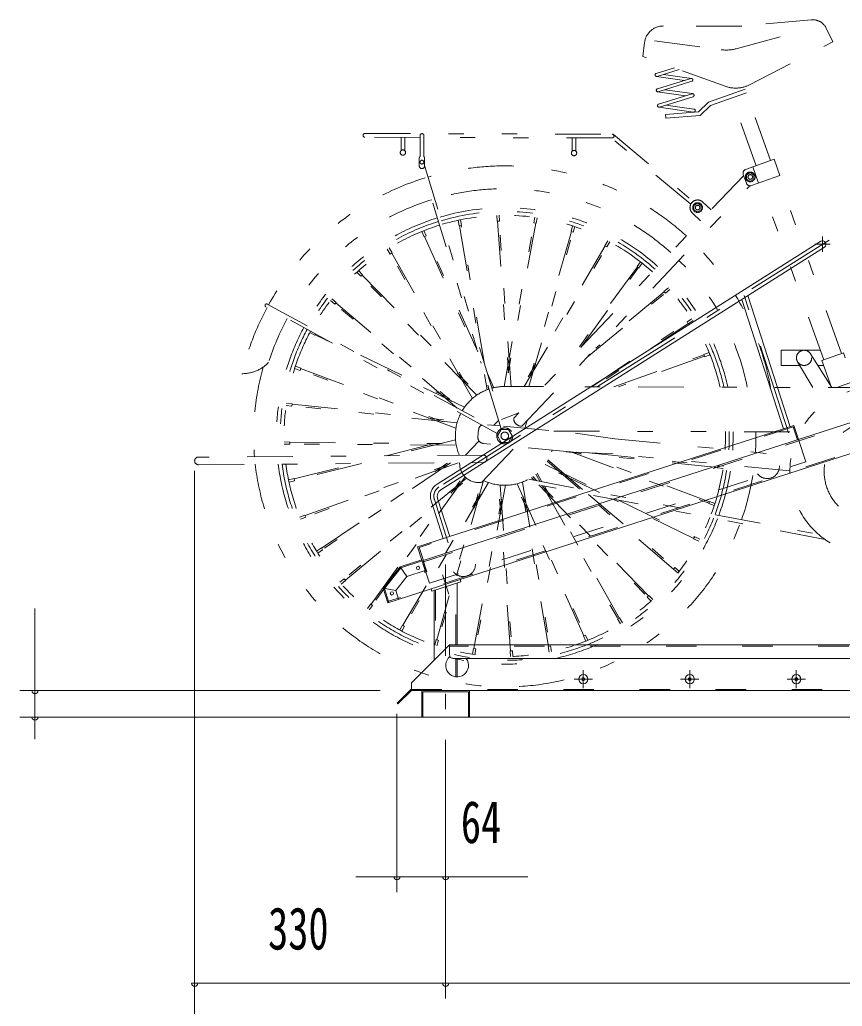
# Model space of a CAD drawing. Units: millimetres, scale not verified. Extents: x -5940 to 5940, y -4200 to 4200.
# Drawn here: x -5257 to -4176, y -2693 to -1395 of the extents above; entities that cross this region are included whole.
import ezdxf
from ezdxf.enums import TextEntityAlignment as Align

# ---------------------------------------------------------------- set-up
doc = ezdxf.new("R2010")
doc.units = ezdxf.units.MM
doc.header["$LTSCALE"] = 10
for name, pattern in [('USER2', [10, 4, -6]), ('USER3', [24, 12, -5, 2, -5]), ('USER4', [25, 6, -5, 2, -5, 2, -5])]:
    doc.linetypes.add(name, pattern=pattern)
for name, color, linetype, lineweight in [('0-2_2-0BOLD', 7, 'Continuous', 18), ('0-3_2-1HIDDEN', 3, 'USER2', 18), ('0-4_2-2CENTER', 3, 'USER3', 18), ('0-6_2-5DIM', 3, 'Continuous', 18), ('0-7_2-6HATCH', 2, 'USER4', 18)]:
    doc.layers.add(name, color=color, linetype=linetype, lineweight=lineweight)
doc.styles.add('ＭＳ ゴシック', font='')
doc.styles.get('ＭＳ ゴシック').set_extended_font_data('MS Gothic')

msp = doc.modelspace()

# ---------------------------------------------------------------- linework, layer by layer
at = {"layer": '0-2_2-0BOLD'}
for p, q in [((-4708.29, -2006.17), (-4203.89, -1686.88)), ((-4199.07, -1694.48), (-4703.48, -2013.77)), ((-4307.77, -1763.29), (-4252.87, -1933.49)), ((-4244.3, -1930.73), (-4299.92, -1758.32)), ((-4700.17, -2077.78), (-4716.21, -2028.06)), ((-4707.65, -2025.29), (-4691.61, -2075.02)), ((-4723.84, -2120.06), (-4733.96, -2088.68)), ((-4748.05, -2127.87), (-4756.99, -2115)), ((-4682.1, -2217.81), (-4682.1, -2136.33)), ((-4678.06, -2131.67), (-4677.08, -2134.72)), ((-4779.37, -2143.34), (-4762.64, -2146.35)), ((-4712.1, -2146.01), (-4712.1, -2237.81)), ((-3267.1, -2217.81), (-4692.1, -2217.81)), ((-4687.1, -2235.81), (-3272.1, -2235.81)), ((-4682.1, -2235.81), (-4682.1, -2259.81)), ((-4728.6, -2312.81), (-4728.6, -2277.81)), ((-4665.6, -2277.81), (-4665.6, -2312.81)), ((-3102.1, -2312.81), (-5127.1, -2312.81))]:
    msp.add_line(p, q, dxfattribs=at)
for points in [[(-4728.44, -2105.79), (-4756.99, -2115), (-4779.37, -2143.34), (-4773.23, -2162.37), (-3138.2, -1634.94), (-3150.02, -1598.3)], [(-3150.02, -1598.3), (-4726.52, -2106.85), (-4721.79, -2121.51), (-4724.65, -2122.43), (-4725.26, -2120.52)], [(-4733.96, -2088.68), (-4239.07, -1929.04), (-4233.05, -1947.69)], [(-4758.96, -2157.77), (-4762.64, -2146.35), (-4748.05, -2127.87), (-4723.84, -2120.06)], [(-4677.08, -2134.72), (-4715.15, -2147), (-4716.13, -2143.95)], [(-3267.1, -2217.81), (-3267.1, -2277.81), (-4742.1, -2277.81), (-4742.1, -2267.81), (-4692.1, -2217.81), (-4692.1, -2230.81)], [(-4742.1, -2277.81), (-4759.77, -2295.49), (-4760.9, -2294.36), (-4743.23, -2276.68)], [(-4667.2, -2312.81), (-4667.2, -2279.41), (-4727, -2279.41), (-4727, -2312.81)]]:
    msp.add_lwpolyline(points, dxfattribs=at)
for centre, radius in [((-4733.41, -2116.43), 2.1), ((-4767.74, -2150.09), 2.1), ((-4516.1, -2262.81), 6), ((-4376.1, -2262.81), 6), ((-4236.1, -2262.81), 6), ((-4516.1, -2262.81), 2), ((-4376.1, -2262.81), 2), ((-4236.1, -2262.81), 2)]:
    msp.add_circle(centre, radius, dxfattribs=at)
for centre, radius, start, end in [((-4201.48, -1690.68), 4.5, 302.33411, 122.33411), ((-4698.13, -2022.22), 19, 122.33411, 197.87871), ((-4698.13, -2022.22), 10, 122.33411, 197.87871), ((-4687.1, -2230.81), 5, 180, 270), ((-4682.1, -2244.81), 15, 128.92204, 36.8699), ((-4742.1, -2277.81), 1.6, 90, 135)]:
    msp.add_arc(centre, radius, start, end, dxfattribs=at)
at = {"layer": '0-3_2-1HIDDEN'}
for p, q in [((-4726.03, -2108.37), (-3149.53, -1599.82)), ((-3138.69, -1633.42), (-4772.2, -2160.36)), ((-4727.94, -2107.34), (-4718.46, -2136.74)), ((-4683.7, -2217.81), (-4683.7, -2136.85)), ((-4710.5, -2145.5), (-4710.5, -2236.21)), ((-3267.1, -2219.41), (-4692.1, -2219.41)), ((-4683.7, -2235.81), (-4683.7, -2259.73)), ((-4742.1, -2276.21), (-3267.1, -2276.21))]:
    msp.add_line(p, q, dxfattribs=at)
for points in [[(-4234.58, -1948.19), (-4240.1, -1931.05), (-4731.94, -2089.71), (-4726.42, -2106.84)], [(-4718.46, -2136.74), (-4223.57, -1977.1), (-4233.05, -1947.69)], [(-4771.71, -2161.88), (-4777.59, -2143.66), (-4756.04, -2116.37), (-4727.95, -2107.31)]]:
    msp.add_lwpolyline(points, dxfattribs=at)
for centre in [(-4274.22, -1982.94), (-4673.94, -2111.88)]:
    msp.add_circle(centre, 16, dxfattribs=at)
at = {"layer": '0-4_2-2CENTER'}
for p, q in [((-4193.03, -1685.33), (-4705.89, -2009.97)), ((-4201.48, -1680.68), (-4201.48, -1700.68)), ((-4211.48, -1690.68), (-4191.48, -1690.68)), ((-4246.38, -1938.94), (-4308.69, -1745.8)), ((-4711.93, -2026.67), (-4693.67, -2083.29)), ((-4697.1, -2112.13), (-4697.1, -2332.81)), ((-4692.85, -2150.99), (-4701.08, -2125.46)), ((-4516.1, -2274.81), (-4516.1, -2250.81)), ((-4376.1, -2250.81), (-4376.1, -2274.81)), ((-4236.1, -2274.81), (-4236.1, -2250.81)), ((-4504.1, -2262.81), (-4528.1, -2262.81)), ((-4364.1, -2262.81), (-4388.1, -2262.81)), ((-4224.1, -2262.81), (-4248.1, -2262.81))]:
    msp.add_line(p, q, dxfattribs=at)
msp.add_arc((-4698.13, -2022.22), 14.5, 122.33438, 197.87851, dxfattribs=at)
at = {"layer": '0-6_2-5DIM'}
for p, q in [((-5027.1, -1988.88), (-5027.1, -2822.81)), ((-5237.1, -2341.84), (-5237.1, -2169.81)), ((-4783.05, -2277.81), (-5257.1, -2277.81)), ((-5233.1, -2277.81), (-5241.1, -2277.81)), ((-4761.1, -2542.81), (-4761.1, -2308.44)), ((-5257.1, -2312.81), (-5052.1, -2312.81)), ((-5233.1, -2312.81), (-5241.1, -2312.81)), ((-4697.1, -2342.81), (-4697.1, -2682.81)), ((-4589.1, -2522.81), (-4815.2, -2522.81)), ((-4757.1, -2522.81), (-4765.1, -2522.81)), ((-4693.1, -2522.81), (-4701.1, -2522.81)), ((-5023.1, -2662.81), (-5031.1, -2662.81)), ((-5027.1, -2662.81), (-3102.1, -2662.81)), ((-4693.1, -2662.81), (-4701.1, -2662.81))]:
    msp.add_line(p, q, dxfattribs=at)
for centre in [(-5237.1, -2277.81), (-5237.1, -2312.81), (-4761.1, -2522.81), (-4697.1, -2522.81), (-5027.1, -2662.81), (-4697.1, -2662.81)]:
    msp.add_arc(centre, 4, 180, 0, dxfattribs=at)
at = {"layer": '0-7_2-6HATCH'}
for p, q in [((-4315.06, -1433.56), (-4222.08, -1408.28)), ((-4422.3, -1423.11), (-4334.84, -1434.87)), ((-4396.39, -1458.64), (-4420.31, -1466.06)), ((-4419.13, -1469.88), (-4390.17, -1460.89)), ((-4383.13, -1475.22), (-4420, -1469.95)), ((-4374.65, -1472.59), (-4418.7, -1486.27)), ((-4417.52, -1490.09), (-4373.46, -1476.41)), ((-4410.64, -1467.25), (-4373.77, -1472.52)), ((-4418.39, -1490.16), (-4381.52, -1495.43)), ((-4372.61, -1492.66), (-4409.03, -1487.45)), ((-4288.6, -1587.38), (-4325.44, -1484.17)), ((-4269.76, -1580.65), (-4303.71, -1485.56)), ((-4417.09, -1506.47), (-4373.04, -1492.8)), ((-4371.85, -1496.62), (-4415.91, -1510.29)), ((-4416.78, -1510.36), (-4371.12, -1516.89)), ((-4370.55, -1512.93), (-4407.42, -1507.66)), ((-4730.7, -1550.23), (-4803.2, -1550.02)), ((-4803.19, -1545.02), (-4478.18, -1545.95)), ((-4755.75, -1567.71), (-4755.7, -1550.16)), ((-4750.7, -1550.17), (-4750.75, -1567.72)), ((-4730.77, -1575.28), (-4730.69, -1547.73)), ((-4725.69, -1547.74), (-4725.77, -1575.29)), ((-4478.2, -1550.95), (-4725.7, -1550.24)), ((-4530.75, -1568.35), (-4530.7, -1550.8)), ((-4525.7, -1550.81), (-4525.75, -1568.36)), ((-4374.84, -1638.2), (-4479.1, -1550.94)), ((-4476.59, -1546.53), (-4371.63, -1634.36)), ((-4731.81, -1587.73), (-4731.78, -1577.73)), ((-4724.78, -1577.75), (-4724.81, -1587.75)), ((-4624.22, -1933.56), (-4727.82, -1591.2)), ((-4724.84, -1587.23), (-4620.39, -1932.4)), ((-4285.74, -1610.25), (-4293.31, -1589.06)), ((-4305.2, -1600.36), (-4607.61, -1919.58)), ((-4305.75, -1598.81), (-4301.55, -1610.58)), ((-4176.47, -1834.54), (-4259.84, -1601)), ((-4596.72, -1929.9), (-4297.34, -1613.88)), ((-4200.01, -1842.95), (-4283.39, -1609.41)), ((-4348.01, -1645.55), (-4358.9, -1635.23)), ((-4676.33, -1665.96), (-4677.57, -1658.57)), ((-4628.88, -1660.31), (-4613.18, -1878.14)), ((-4626.93, -1652.65), (-4626.38, -1660.23)), ((-4611.16, -1878.36), (-4626.88, -1660.25)), ((-4581.16, -1662.73), (-4579.78, -1655.25)), ((-4361.79, -1660.1), (-4372.68, -1649.78)), ((-4678.77, -1666.47), (-4651.11, -1830.88)), ((-4646.54, -1845.98), (-4676.81, -1666.06)), ((-4620.32, -1877.86), (-4580.66, -1662.81)), ((-4578.68, -1663.09), (-4618.29, -1877.86)), ((-4527.21, -1667.54), (-4529.3, -1674.86)), ((-4724.93, -1680.62), (-4650.37, -1847.14)), ((-4654.94, -1832.05), (-4723.08, -1679.88)), ((-4531.67, -1674.08), (-4589.66, -1877.94)), ((-4587.58, -1877.95), (-4529.77, -1674.71)), ((-4770.14, -1703.74), (-4773.89, -1697.12)), ((-4487.21, -1692.92), (-4595.97, -1877.92)), ((-4593.66, -1877.93), (-4485.45, -1693.86)), ((-4481.21, -1687.64), (-4485.01, -1694.09)), ((-4661.86, -1893.71), (-4769.71, -1703.48)), ((-4768.01, -1702.42), (-4660.31, -1892.4)), ((-4445.03, -1720.27), (-4529.74, -1837.39)), ((-4519.31, -1826.37), (-4443.46, -1721.51)), ((-4443.07, -1721.81), (-4438.61, -1715.65)), ((-4808.62, -1732.89), (-4813.84, -1727.52)), ((-4656.21, -1889.33), (-4808.25, -1732.56)), ((-4806.76, -1731.23), (-4654.52, -1888.2)), ((-4402.25, -1750.27), (-4408.03, -1755.03)), ((-4848.61, -1764.81), (-4842.82, -1769.74)), ((-4511.04, -1839.46), (-4408.36, -1754.66)), ((-4409.7, -1753.17), (-4499.75, -1827.54)), ((-4629.32, -1939.65), (-4933.53, -1772.95)), ((-4931.61, -1769.44), (-4627.4, -1936.14)), ((-4681.92, -1906.26), (-4842.51, -1769.35)), ((-4841.28, -1767.78), (-4673.29, -1910.99)), ((-4373.48, -1788.67), (-4379.68, -1792.87)), ((-4504.74, -1878.22), (-4379.42, -1793.3)), ((-4378.36, -1795), (-4501.19, -1878.23)), ((-4869.02, -1810.3), (-4875.75, -1807.04)), ((-4869.02, -1810.3), (-4868.19, -1808.76)), ((-4846.07, -1820.88), (-4868.78, -1809.86)), ((-4808.88, -1836.7), (-4671.08, -1903.54)), ((-4475.77, -1878.32), (-4357.47, -1836.3)), ((-4356.72, -1838.16), (-4469.85, -1878.33)), ((-4357.65, -1835.84), (-4350.48, -1833.29)), ((-4189.29, -1879.25), (-4217.36, -1834.83)), ((-4895.68, -1853.97), (-4888.55, -1856.63)), ((-4887.77, -1854.25), (-4683.15, -1930.55)), ((-4234.42, -1845.28), (-4214.33, -1879.17)), ((-4207.64, -1850.23), (-4200.06, -1850.25)), ((-4683.5, -1932.55), (-4888.39, -1856.15)), ((-4672.29, -1905.18), (-4773.52, -1856.07)), ((-4642.49, -1882.12), (-4645.88, -1861.99)), ((-4642.05, -1860.83), (-4633.71, -1879.46)), ((-4641.31, -1877.08), (-4640.58, -1881.42)), ((-4635.68, -1879.94), (-4637.48, -1875.93)), ((-4619.11, -1877.85), (-4568.23, -1878.01)), ((-4134.09, -1879.43), (-4547.63, -1878.08)), ((-4906.74, -1902.93), (-4899.29, -1903.7)), ((-4681.98, -1925.57), (-4899.22, -1903.2)), ((-4898.93, -1901.22), (-4681.41, -1923.61)), ((-4600.73, -1912.32), (-4623.82, -1921.06)), ((-4625.38, -1929.71), (-4642.06, -1928.1)), ((-4627.57, -1922.48), (-4633.67, -1928.91)), ((-4589.84, -1922.64), (-4593.08, -1932.81)), ((-4775.28, -1968.92), (-4684.24, -1946.01)), ((-4653.68, -1934.52), (-4654.64, -1944.48)), ((-4554.63, -1936.5), (-4231.45, -1937.56)), ((-4901.8, -1953.91), (-4909.41, -1953.85)), ((-4901.88, -1951.41), (-4683.5, -1953.12)), ((-4683.15, -1955.12), (-4901.82, -1953.41)), ((-4684.11, -1948.04), (-4766.83, -1968.85)), ((-4653.25, -1949.58), (-4670.82, -1968.14)), ((-4649.5, -2003.79), (-4604.97, -1956.78)), ((-4647.9, -1967.97), (-5022.14, -1970.79)), ((-4339.7, -1984.47), (-4557.23, -1962.08)), ((-4532.41, -1963.75), (-4350.86, -2031.45)), ((-4350.24, -2029.55), (-4525.31, -1964.27)), ((-4508.76, -1965.06), (-4339.41, -1982.49)), ((-5022.05, -1980.8), (-4647.8, -1977.97)), ((-4896.31, -1999.37), (-4816.24, -1979.22)), ((-4807.79, -1979.16), (-4895.9, -2001.33)), ((-4881.92, -2047.53), (-4686.83, -1978.26)), ((-4680.73, -1978.21), (-4881.17, -2049.39)), ((-4860.27, -2090.7), (-4694.43, -1978.31)), ((-4690.83, -1978.29), (-4859.22, -2092.4)), ((-4494.71, -2017.49), (-4567.55, -1982.16)), ((-4566.35, -1980.52), (-4487.16, -2018.93)), ((-4521.04, -2012.47), (-4563.55, -1976.24)), ((-4562.53, -1974.47), (-4517.07, -2013.23)), ((-4331.9, -1982.76), (-4339.34, -1982)), ((-4669.66, -1998.39), (-4830.27, -2131.04)), ((-4795.17, -2164.19), (-4672.91, -1995.15)), ((-4671.54, -1996.66), (-4793.6, -2165.43)), ((-4580.59, -2001.13), (-4584.12, -1997.49)), ((-4582.43, -1996.36), (-4577.18, -2001.78)), ((-4573.08, -2002.56), (-4578.33, -1993.3)), ((-4576.77, -1991.99), (-4570.5, -2003.05)), ((-4896.41, -1998.88), (-4903.79, -2000.73)), ((-4828.94, -2132.53), (-4668.02, -1999.64)), ((-4753.19, -2191.84), (-4642.51, -2003.57)), ((-4640.6, -2004.26), (-4751.42, -2192.78)), ((-4708.87, -2210.99), (-4649.95, -2003.86)), ((-4647.22, -2001.55), (-4706.96, -2211.61)), ((-4659.96, -2222.61), (-4620.35, -2007.84)), ((-4618.31, -2007.84), (-4657.97, -2222.89)), ((-4611.76, -2225.44), (-4627.48, -2007.33)), ((-4625.46, -2007.56), (-4609.76, -2225.38)), ((-4515.56, -2205.81), (-4604.93, -2006.23)), ((-4602.95, -2005.75), (-4513.7, -2205.07)), ((-4561.82, -2219.64), (-4598.06, -2004.27)), ((-4596.15, -2003.58), (-4559.86, -2219.22)), ((-4198.18, -2079.08), (-4595.58, -2003.36)), ((-4587.88, -1999.74), (-4206.7, -2072.37)), ((-4574.54, -2007.37), (-4431.88, -2154.47)), ((-4430.38, -2153.14), (-4571.12, -2008.02)), ((-4569.84, -2008.27), (-4470.62, -2183.28)), ((-4468.92, -2182.22), (-4567.27, -2008.76)), ((-4397.36, -2117.92), (-4513.35, -2019.03)), ((-4509.38, -2019.78), (-4396.12, -2116.35)), ((-4370.8, -2077.6), (-4477.43, -2025.87)), ((-4469.88, -2027.31), (-4369.85, -2075.83)), ((-4351.02, -2031.92), (-4344, -2034.54)), ((-4888.15, -2052.4), (-4880.98, -2049.86)), ((-4364.19, -2081.36), (-4371.04, -2078.04)), ((-4865.15, -2097.02), (-4858.95, -2092.82)), ((-4391.97, -2123.17), (-4397.67, -2118.32)), ((-4795.57, -2163.88), (-4800.03, -2170.05)), ((-4753.63, -2191.6), (-4757.42, -2198.06)), ((-4510.18, -2211.72), (-4513.23, -2204.89)), ((-4709.34, -2210.83), (-4711.42, -2218.15)), ((-4657.48, -2222.96), (-4658.86, -2230.44)), ((-4608.72, -2232.84), (-4609.26, -2225.37)), ((-4559.37, -2219.12), (-4558.11, -2226.62))]:
    msp.add_line(p, q, dxfattribs=at)
for points in [[(-4216.41, -1395.49), (-4307.78, -1403.93), (-4410.71, -1403.64)], [(-4297.47, -1480.89), (-4187.84, -1424.28), (-4196.66, -1406.51)], [(-4329.48, -1482.94), (-4437.89, -1443.56), (-4435.58, -1425.47)], [(-4303.33, -1486.64), (-4351.4, -1503.8), (-4364.78, -1516.43), (-4408.06, -1519.88)], [(-4408.06, -1519.88), (-4407.66, -1524.86), (-4362.63, -1521.28), (-4348.73, -1508.16), (-4301.64, -1491.35)], [(-4295.16, -1613.61), (-4257.49, -1600.16), (-4265.05, -1578.97), (-4302.73, -1592.42)], [(-4680.52, -1659.07), (-4679.26, -1666.58), (-4676.33, -1665.96)], [(-4626.38, -1660.23), (-4629.38, -1660.33), (-4629.92, -1652.86)], [(-4576.83, -1655.8), (-4578.18, -1663.16), (-4581.16, -1662.73)], [(-4728.46, -1673.98), (-4725.4, -1680.81), (-4722.61, -1679.7), (-4725.72, -1672.75)], [(-4529.3, -1674.86), (-4532.15, -1673.92), (-4530.1, -1666.72)], [(-4485.01, -1694.09), (-4487.65, -1692.68), (-4483.8, -1686.12)], [(-4771.28, -1695.64), (-4767.59, -1702.15), (-4770.14, -1703.74)], [(-4811.68, -1725.43), (-4806.39, -1730.89), (-4808.62, -1732.89)], [(-4441.04, -1713.89), (-4445.43, -1719.96), (-4443.07, -1721.81)], [(-4408.03, -1755.03), (-4410.03, -1752.8), (-4404.17, -1747.95)], [(-4842.82, -1769.74), (-4840.97, -1767.38), (-4846.67, -1762.52)], [(-4379.68, -1792.87), (-4378.1, -1795.43), (-4371.8, -1791.16)], [(-4349.48, -1836.12), (-4356.53, -1838.62), (-4357.65, -1835.84)], [(-4204.55, -1830.24), (-4255.79, -1830.09), (-4255.85, -1850.09), (-4231.53, -1850.16)], [(-4189.71, -1879.25), (-4202.37, -1843.79), (-4174.12, -1833.7), (-4171.74, -1840.36)], [(-4888.55, -1856.63), (-4887.61, -1853.77), (-4894.63, -1851.16)], [(-4163.33, -1863.92), (-4160.67, -1871.37), (-4182.79, -1879.27)], [(-4899.29, -1903.7), (-4898.86, -1900.73), (-4906.43, -1899.95)], [(-4621.08, -1930.12), (-4526.4, -1939.22), (-4474.82, -1946.68), (-4242.53, -1969)], [(-4909.39, -1950.85), (-4901.9, -1950.91), (-4901.8, -1953.91)], [(-4244.45, -1988.91), (-4476.73, -1966.59), (-4528.79, -1964.1), (-4647.89, -1952.66)], [(-4339.34, -1982), (-4339.77, -1984.97), (-4332.2, -1985.75)], [(-4903.06, -2003.64), (-4895.79, -2001.82), (-4896.41, -1998.88)], [(-4342.96, -2031.73), (-4350.09, -2029.07), (-4351.02, -2031.92)], [(-4880.98, -2049.86), (-4882.1, -2047.07), (-4889.16, -2049.58)], [(-4371.04, -2078.04), (-4369.62, -2075.39), (-4362.88, -2078.66)], [(-4858.95, -2092.82), (-4860.53, -2090.27), (-4866.84, -2094.54)], [(-4397.67, -2118.32), (-4395.81, -2115.95), (-4390.02, -2120.89)], [(-4836.38, -2135.43), (-4830.61, -2130.66), (-4828.6, -2132.9), (-4834.47, -2137.74)], [(-4426.95, -2160.27), (-4432.25, -2154.8), (-4430.01, -2152.8), (-4424.8, -2158.18)], [(-4797.6, -2171.8), (-4793.21, -2165.74), (-4795.57, -2163.88)], [(-4754.84, -2199.58), (-4750.98, -2193.02), (-4753.63, -2191.6)], [(-4467.35, -2190.05), (-4471.05, -2183.54), (-4468.5, -2181.96), (-4464.74, -2188.58)], [(-4513.23, -2204.89), (-4516.02, -2206), (-4512.91, -2212.95)], [(-4708.54, -2218.97), (-4706.49, -2211.77), (-4709.34, -2210.83)], [(-4661.81, -2229.9), (-4660.45, -2222.54), (-4657.48, -2222.96)], [(-4609.26, -2225.37), (-4612.26, -2225.46), (-4611.71, -2233.05)], [(-4561.07, -2227.12), (-4562.31, -2219.74), (-4559.37, -2219.12)]]:
    msp.add_lwpolyline(points, dxfattribs=at)
for points in [[(-4301.46, -1599.35), (-4301.47, -1604.98), (-4296.61, -1607.8), (-4291.72, -1605), (-4291.7, -1599.37), (-4296.57, -1596.54)], [(-4370.66, -1639.68), (-4365.77, -1636.88), (-4360.91, -1639.71), (-4360.92, -1645.34), (-4365.81, -1648.14), (-4370.67, -1645.31)], [(-4629.13, -1942.82), (-4624.25, -1951.33), (-4614.43, -1951.36), (-4609.5, -1942.88), (-4614.39, -1934.36), (-4624.2, -1934.33)]]:
    msp.add_lwpolyline(points, close=True, dxfattribs=at)
for centre, radius in [((-4753.25, -1570.16), 3.5), ((-4528.26, -1570.81), 3.5), ((-4728.29, -1582.74), 2.5), ((-4296.59, -1602.18), 6.38), ((-4296.59, -1602.18), 3), ((-4365.79, -1642.51), 6.38), ((-4365.79, -1642.51), 3), ((-4225.82, -1840.18), 10), ((-4619.32, -1942.85), 10.5), ((-4619.32, -1942.85), 5)]:
    msp.add_circle(centre, radius, dxfattribs=at)
for centre, radius, start, end in [((-4214.57, -1415.41), 20, 26.40092, 95.2762), ((-4410.78, -1428.64), 25, 89.83672, 172.71169), ((-4328.18, -1385.31), 50, 262.34084, 285.21295), ((-4419.72, -1467.97), 2, 107.24017, 287.24016), ((-4374.06, -1474.5), 2, 287.24017, 107.24017), ((-4418.11, -1488.18), 2, 107.24017, 287.24016), ((-4315.82, -1445.34), 40, 250.03804, 297.31134), ((-4372.45, -1494.71), 2, 287.24017, 107.24017), ((-4416.5, -1508.38), 2, 107.24017, 287.24016), ((-4370.84, -1514.91), 2, 261.85681, 81.85681), ((-4803.19, -1547.52), 2.5, 89.83983, 269.83981), ((-4728.19, -1547.74), 2.5, 359.83983, 179.83981), ((-4478.19, -1548.45), 2.5, 269.83983, 89.83983), ((-4728.28, -1577.74), 3.5, 135.42223, 179.83752), ((-4728.28, -1577.74), 3.5, 359.83754, 44.25284), ((-4728.31, -1587.74), 3.5, 179.83754, 359.83754), ((-4619.32, -1942.85), 355.2, 47.75922, 106.51385), ((-4301.05, -1597.13), 5, 109.64961, 199.6496), ((-4619.32, -1942.85), 355.2, 107.15907, 150.9566), ((-4619.32, -1942.85), 325.2, 47.87091, 106.48416), ((-4296.84, -1608.9), 5, 199.64961, 289.64961), ((-4619.32, -1942.85), 325.2, 107.18892, 150.92659), ((-4365.79, -1642.51), 10.02, 46.54793, 226.54791), ((-4619.32, -1942.85), 300.2, 47.981, 106.45483), ((-4619.32, -1942.85), 295.2, 48.0052, 106.44832), ((-4619.32, -1942.85), 300.2, 107.21828, 150.8976), ((-4619.32, -1942.85), 295.2, 107.22469, 150.89107), ((-4619.32, -1942.85), 290.2, 48.03024, 106.44157), ((-4619.32, -1942.85), 290.2, 107.23132, 150.88434), ((-4619.32, -1942.85), 355.2, 10.35741, 45.33945), ((-4619.32, -1942.85), 325.2, 11.34296, 45.22789), ((-4619.32, -1942.85), 290.2, 12.75621, 45.06837), ((-4619.32, -1942.85), 295.2, 12.53333, 45.09352), ((-4619.32, -1942.85), 300.2, 12.31805, 45.11783), ((-4619.32, -1942.85), 355.2, 151.60185, 166.68169), ((-4932.57, -1771.2), 2, 61.27386, 241.27386), ((-4619.32, -1942.85), 325.2, 151.63168, 162.71779), ((-4619.32, -1942.85), 300.2, 151.66106, 185.18608), ((-4619.32, -1942.85), 295.2, 151.66745, 185.26682), ((-4619.32, -1942.85), 290.2, 151.6741, 185.35036), ((-4964.82, -1812.25), 48.77, 269.82961, 315.82776), ((-4619.32, -1942.85), 330.2, 164.06519, 184.75276), ((-4619.32, -1942.85), 65, 108.59976, 149.51608), ((-4619.32, -1942.85), 65, 89.83682, 105.07332), ((-4134.45, -1989.43), 110, 307.18079, 295.7679), ((-4619.32, -1942.85), 65, 153.04254, 202.95667), ((-4597.62, -1919.94), 10, 177.95815, 275.1389), ((-4646.21, -1935.24), 7.5, 116.72665, 174.51027), ((-4134.45, -1989.43), 65, 311.7435, 291.20558), ((-4647.17, -1945.19), 7.5, 174.51028, 264.51028), ((-4619.32, -1942.85), 290.2, 356.48712, 1.10715), ((-4619.32, -1942.85), 295.2, 356.4537, 1.08527), ((-4619.32, -1942.85), 300.2, 356.42142, 1.06415), ((-4619.32, -1942.85), 330.2, 356.24783, 0.95038), ((-5022.1, -1975.79), 5, 90.53082, 270.53081), ((-4647.85, -1972.97), 5, 270.53082, 90.53082), ((-4619.32, -1942.85), 65, 244.46962, 343.42497), ((-4619.32, -1942.85), 330.2, 186.49518, 339.62346), ((-4619.32, -1942.85), 300.2, 187.10429, 338.65491), ((-4619.32, -1942.85), 295.2, 187.21786, 338.47392), ((-4619.32, -1942.85), 290.2, 187.33537, 338.28662), ((-4653.7, -1979.15), 25, 177.82335, 279.6794), ((-4619.32, -1942.85), 290.2, 339.29037, 352.53763), ((-4619.32, -1942.85), 295.2, 339.46011, 352.57114), ((-4619.32, -1942.85), 300.2, 339.62415, 352.60355), ((-4619.32, -1942.85), 330.2, 340.50224, 352.77695)]:
    msp.add_arc(centre, radius, start, end, dxfattribs=at)

# ---------------------------------------------------------------- texts
at = {"layer": '0-6_2-5DIM', "color": 7, "style": 'ＭＳ ゴシック', "width": 0.7}
for s, p in [('64', (-4677.1, -2495.21)), ('330', (-4930.6, -2635.21))]:
    msp.add_text(s, height=55.72, dxfattribs=at).set_placement(p, align=Align.BOTTOM_LEFT)

doc.saveas('drawing.dxf')
